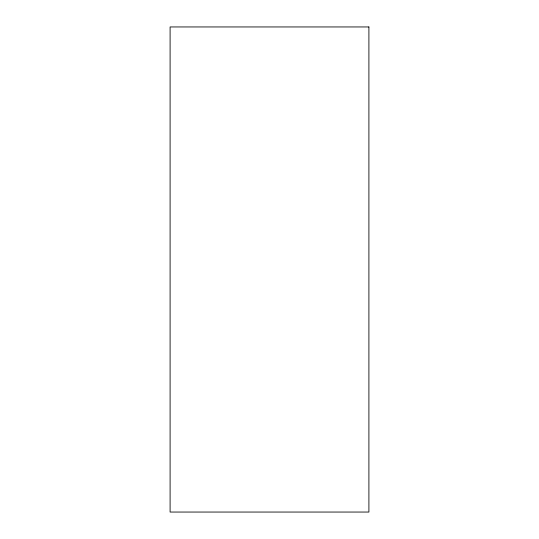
<?xml version="1.0" encoding="UTF-8"?>
<svg xmlns="http://www.w3.org/2000/svg" width="539" height="539" viewBox="0 0 539 539"><rect width="100%" height="100%" fill="white"/><g stroke="black" fill="none" stroke-linecap="round" stroke-linejoin="round"><path stroke-width="0.81" d="M368.905 26.95L170.095 26.95L170.095 512.05L368.905 512.05L368.905 26.95"/></g></svg>
